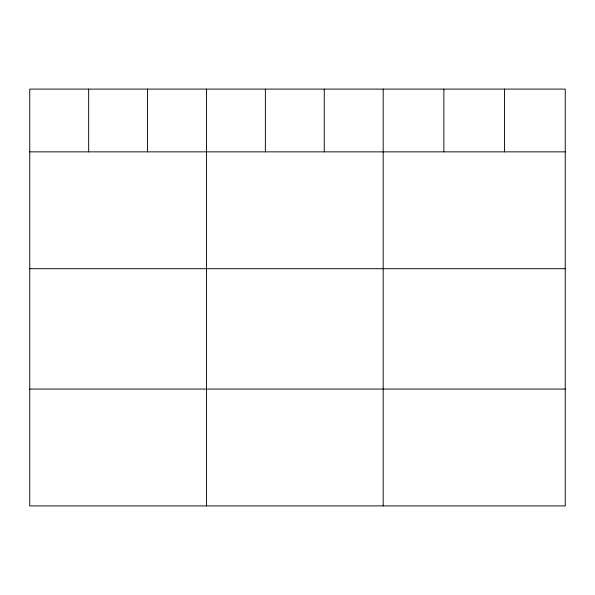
<?xml version="1.0" encoding="UTF-8"?>
<svg xmlns="http://www.w3.org/2000/svg" width="595" height="595" viewBox="0 0 595 595"><rect width="100%" height="100%" fill="white"/><g stroke="black" fill="none" stroke-linecap="round" stroke-linejoin="round"><path stroke-width="0.89" d="M565.25 151.859L565.25 505.906L29.75 505.906L29.75 89.094L565.25 89.094L565.25 151.859L29.75 151.859M29.75 268.695L565.25 268.695M29.75 389.071L565.25 389.071M504.56 89.094L504.56 151.859M443.87 89.094L443.87 151.859M383.18 89.094L383.18 505.906M324.275 89.094L324.275 151.859M265.37 89.094L265.37 151.859M206.465 89.094L206.465 505.906M147.56 89.094L147.56 151.859M88.655 89.094L88.655 151.859"/></g></svg>
